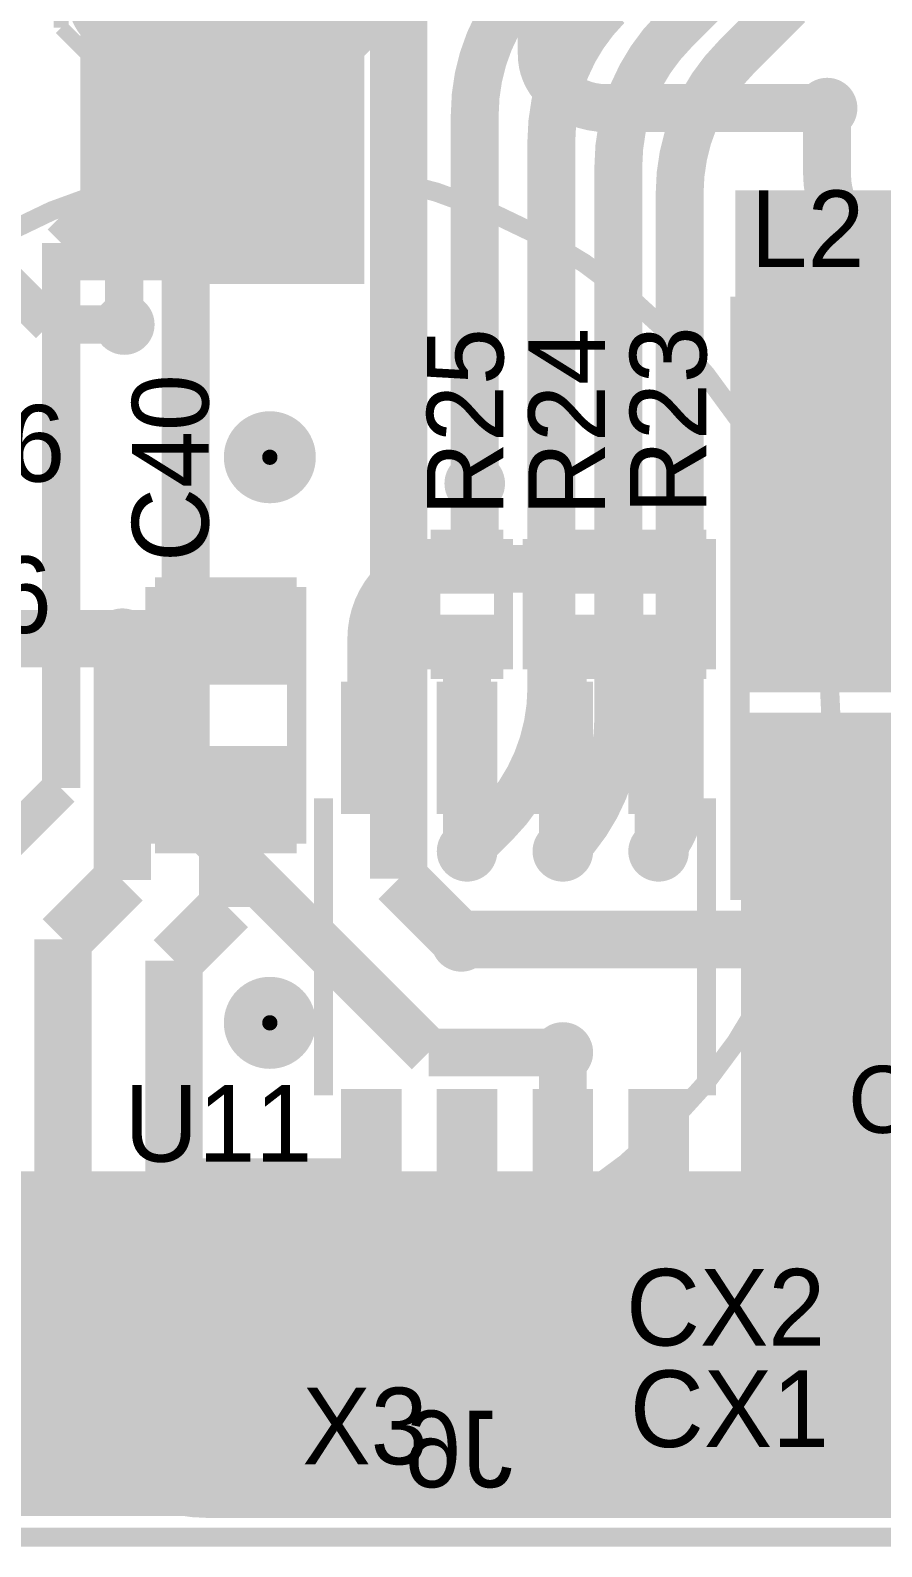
# Model space of a CAD drawing. Header units: millimetres. Extents: x 2.38 to 5.41, y 1.88 to 4.71.
# Drawn here: x 3.768 to 4.212, y 2.053 to 2.845 of the extents above; entities that cross this region are included whole.
import ezdxf

# ---------------------------------------------------------------- set-up
doc = ezdxf.new("R2010")
doc.units = ezdxf.units.MM
doc.header["$MEASUREMENT"] = 0
for name, color, linetype in [('BottomLayer', 5, 'Continuous'), ('BottomOverlay', 54, 'Continuous'), ('BottomPaste', 16, 'Continuous'), ('BottomSolder', 6, 'Continuous'), ('Mechanical2', 216, 'Continuous'), ('MultiLayer', 9, 'Continuous'), ('PadHoleLayer', 156, 'Continuous'), ('TopLayer', 1, 'Continuous'), ('TopOverlay', 2, 'Continuous'), ('TopPaste', 8, 'Continuous'), ('TopSolder', 216, 'Continuous'), ('ViaHoleLayer', 16, 'Continuous')]:
    doc.layers.add(name, color=color, linetype=linetype)

# ---------------------------------------------------------------- blocks, each defined once
blk = doc.blocks.new('2_SMD__N__L____27')
at = {"layer": 'TopLayer'}
for points in [[(-0.0689, -0.03543), (-0.02953, -0.03543), (-0.0689, 0.03543), (-0.02953, 0.03543)], [(0.02953, -0.03543), (0.0689, -0.03543), (0.02953, 0.03543), (0.0689, 0.03543)]]:
    blk.add_solid(points, dxfattribs=at)
at = {"layer": 'TopOverlay', "const_width": 0.01}
for points in [[(0.02, 0.03), (-0.02, 0.03)], [(0.02, -0.03), (-0.02, -0.03)]]:
    blk.add_lwpolyline(points, dxfattribs=at)
at = {"layer": 'TopPaste'}
for points in [[(-0.0689, -0.03543), (-0.02953, -0.03543), (-0.0689, 0.03543), (-0.02953, 0.03543)], [(0.02953, -0.03543), (0.0689, -0.03543), (0.02953, 0.03543), (0.0689, 0.03543)]]:
    blk.add_solid(points, dxfattribs=at)
at = {"layer": 'TopSolder'}
for points in [[(-0.0729, -0.03943), (-0.02553, -0.03943), (-0.0729, 0.03943), (-0.02553, 0.03943)], [(0.02553, -0.03943), (0.0729, -0.03943), (0.02553, 0.03943), (0.0729, 0.03943)]]:
    blk.add_solid(points, dxfattribs=at)
blk = doc.blocks.new('CAP2917_29')
at = {"layer": 'TopLayer'}
for points in [[(-0.18169, -0.05059), (-0.07185, -0.05059), (-0.18169, 0.05059), (-0.07185, 0.05059)], [(0.07185, -0.05059), (0.18169, -0.05059), (0.07185, 0.05059), (0.18169, 0.05059)]]:
    blk.add_solid(points, dxfattribs=at)
at = {"layer": 'TopOverlay', "const_width": 0.01}
for points in [[(-0.175, 0.063), (-0.175, 0.092)], [(-0.142, 0.062), (-0.142, 0.091)], [(-0.142, 0.091), (0.15, 0.091)], [(0.15, 0.062), (0.15, 0.091)], [(-0.191, 0.077), (-0.158, 0.077)], [(-0.142, -0.091), (-0.142, -0.062)], [(0.15, -0.091), (0.15, -0.062)], [(-0.142, -0.091), (0.15, -0.091)]]:
    blk.add_lwpolyline(points, dxfattribs=at)
at = {"layer": 'TopPaste'}
for points in [[(-0.18169, -0.05059), (-0.07185, -0.05059), (-0.18169, 0.05059), (-0.07185, 0.05059)], [(0.07185, -0.05059), (0.18169, -0.05059), (0.07185, 0.05059), (0.18169, 0.05059)]]:
    blk.add_solid(points, dxfattribs=at)
at = {"layer": 'TopSolder'}
for points in [[(-0.18569, -0.05459), (-0.06785, -0.05459), (-0.18569, 0.05459), (-0.06785, 0.05459)], [(0.06785, -0.05459), (0.18569, -0.05459), (0.06785, 0.05459), (0.18569, 0.05459)]]:
    blk.add_solid(points, dxfattribs=at)
blk = doc.blocks.new('MCP7940N_I_SN_33')
at = {"layer": 'TopLayer'}
for points in [[(-0.13681, 0.08681), (-0.13681, 0.06319), (-0.07579, 0.08681), (-0.07579, 0.06319)], [(0.07579, 0.08681), (0.07579, 0.06319), (0.13681, 0.08681), (0.13681, 0.06319)], [(-0.13681, 0.03681), (-0.13681, 0.01319), (-0.07579, 0.03681), (-0.07579, 0.01319)], [(0.07579, 0.03681), (0.07579, 0.01319), (0.13681, 0.03681), (0.13681, 0.01319)], [(-0.13681, -0.01319), (-0.13681, -0.03681), (-0.07579, -0.01319), (-0.07579, -0.03681)], [(0.07579, -0.01319), (0.07579, -0.03681), (0.13681, -0.01319), (0.13681, -0.03681)], [(-0.13681, -0.06319), (-0.13681, -0.08681), (-0.07579, -0.06319), (-0.07579, -0.08681)], [(0.07579, -0.06319), (0.07579, -0.08681), (0.13681, -0.06319), (0.13681, -0.08681)]]:
    blk.add_solid(points, dxfattribs=at)
at = {"layer": 'TopOverlay'}
for points, const_width in [([(-0.11493, 0.102, 1), (-0.12907, 0.102, 1)], 0.01), ([(-0.13157, 0.102, 1), (-0.12657, 0.102, 1)], 0.005), ([(-0.11743, 0.102, 1), (-0.11243, 0.102, 1)], 0.005)]:
    blk.add_lwpolyline(points, format="xyb", close=True, dxfattribs=dict(at, const_width=const_width))
at = {"layer": 'TopOverlay', "const_width": 0.01}
for points in [[(-0.075, 0.1), (0.08, 0.1)], [(-0.075, -0.1), (0.08, -0.1)]]:
    blk.add_lwpolyline(points, dxfattribs=at)
at = {"layer": 'TopPaste'}
for points in [[(-0.13681, 0.08681), (-0.13681, 0.06319), (-0.07579, 0.08681), (-0.07579, 0.06319)], [(0.07579, 0.08681), (0.07579, 0.06319), (0.13681, 0.08681), (0.13681, 0.06319)], [(-0.13681, 0.03681), (-0.13681, 0.01319), (-0.07579, 0.03681), (-0.07579, 0.01319)], [(0.07579, 0.03681), (0.07579, 0.01319), (0.13681, 0.03681), (0.13681, 0.01319)], [(-0.13681, -0.01319), (-0.13681, -0.03681), (-0.07579, -0.01319), (-0.07579, -0.03681)], [(0.07579, -0.01319), (0.07579, -0.03681), (0.13681, -0.01319), (0.13681, -0.03681)], [(-0.13681, -0.06319), (-0.13681, -0.08681), (-0.07579, -0.06319), (-0.07579, -0.08681)], [(0.07579, -0.06319), (0.07579, -0.08681), (0.13681, -0.06319), (0.13681, -0.08681)]]:
    blk.add_solid(points, dxfattribs=at)
at = {"layer": 'TopSolder'}
for points in [[(-0.14081, 0.09081), (-0.14081, 0.05919), (-0.07179, 0.09081), (-0.07179, 0.05919)], [(0.07179, 0.09081), (0.07179, 0.05919), (0.14081, 0.09081), (0.14081, 0.05919)], [(-0.14081, 0.04081), (-0.14081, 0.00919), (-0.07179, 0.04081), (-0.07179, 0.00919)], [(0.07179, 0.04081), (0.07179, 0.00919), (0.14081, 0.04081), (0.14081, 0.00919)], [(-0.14081, -0.00919), (-0.14081, -0.04081), (-0.07179, -0.00919), (-0.07179, -0.04081)], [(0.07179, -0.00919), (0.07179, -0.04081), (0.14081, -0.00919), (0.14081, -0.04081)], [(-0.14081, -0.05919), (-0.14081, -0.09081), (-0.07179, -0.05919), (-0.07179, -0.09081)], [(0.07179, -0.05919), (0.07179, -0.09081), (0.14081, -0.05919), (0.14081, -0.09081)]]:
    blk.add_solid(points, dxfattribs=at)
blk = doc.blocks.new('R__0402_91')
at = {"layer": 'TopLayer'}
for points in [[(-0.0095, -0.0125), (-0.0095, 0.0125), (-0.0275, -0.0125), (-0.0275, 0.0125)], [(0.0275, -0.0125), (0.0275, 0.0125), (0.0095, -0.0125), (0.0095, 0.0125)]]:
    blk.add_solid(points, dxfattribs=at)
at = {"layer": 'TopOverlay', "const_width": 0.01}
for points in [[(-0.034, 0.019), (0.034, 0.019)], [(-0.034, 0.019), (-0.034, -0.019)], [(0.034, 0.019), (0.034, -0.019)], [(-0.034, -0.019), (0.034, -0.019)]]:
    blk.add_lwpolyline(points, dxfattribs=at)
at = {"layer": 'TopPaste'}
for points in [[(-0.0095, -0.0125), (-0.0095, 0.0125), (-0.0275, -0.0125), (-0.0275, 0.0125)], [(0.0275, -0.0125), (0.0275, 0.0125), (0.0095, -0.0125), (0.0095, 0.0125)]]:
    blk.add_solid(points, dxfattribs=at)
at = {"layer": 'TopSolder'}
for points in [[(-0.0055, -0.0165), (-0.0055, 0.0165), (-0.0315, -0.0165), (-0.0315, 0.0165)], [(0.0315, -0.0165), (0.0315, 0.0165), (0.0055, -0.0165), (0.0055, 0.0165)]]:
    blk.add_solid(points, dxfattribs=at)
blk = doc.blocks.new('R__0402_92')
at = {"layer": 'TopLayer'}
for points in [[(-0.0095, -0.0125), (-0.0095, 0.0125), (-0.0275, -0.0125), (-0.0275, 0.0125)], [(0.0275, -0.0125), (0.0275, 0.0125), (0.0095, -0.0125), (0.0095, 0.0125)]]:
    blk.add_solid(points, dxfattribs=at)
at = {"layer": 'TopOverlay', "const_width": 0.01}
for points in [[(-0.034, 0.019), (0.034, 0.019)], [(-0.034, 0.019), (-0.034, -0.019)], [(0.034, 0.019), (0.034, -0.019)], [(-0.034, -0.019), (0.034, -0.019)]]:
    blk.add_lwpolyline(points, dxfattribs=at)
at = {"layer": 'TopPaste'}
for points in [[(-0.0095, -0.0125), (-0.0095, 0.0125), (-0.0275, -0.0125), (-0.0275, 0.0125)], [(0.0275, -0.0125), (0.0275, 0.0125), (0.0095, -0.0125), (0.0095, 0.0125)]]:
    blk.add_solid(points, dxfattribs=at)
at = {"layer": 'TopSolder'}
for points in [[(-0.0055, -0.0165), (-0.0055, 0.0165), (-0.0315, -0.0165), (-0.0315, 0.0165)], [(0.0315, -0.0165), (0.0315, 0.0165), (0.0055, -0.0165), (0.0055, 0.0165)]]:
    blk.add_solid(points, dxfattribs=at)
blk = doc.blocks.new('R__0402_93')
at = {"layer": 'TopLayer'}
for points in [[(-0.0095, -0.0125), (-0.0095, 0.0125), (-0.0275, -0.0125), (-0.0275, 0.0125)], [(0.0275, -0.0125), (0.0275, 0.0125), (0.0095, -0.0125), (0.0095, 0.0125)]]:
    blk.add_solid(points, dxfattribs=at)
at = {"layer": 'TopOverlay', "const_width": 0.01}
for points in [[(-0.034, 0.019), (0.034, 0.019)], [(-0.034, 0.019), (-0.034, -0.019)], [(0.034, 0.019), (0.034, -0.019)], [(-0.034, -0.019), (0.034, -0.019)]]:
    blk.add_lwpolyline(points, dxfattribs=at)
at = {"layer": 'TopPaste'}
for points in [[(-0.0095, -0.0125), (-0.0095, 0.0125), (-0.0275, -0.0125), (-0.0275, 0.0125)], [(0.0275, -0.0125), (0.0275, 0.0125), (0.0095, -0.0125), (0.0095, 0.0125)]]:
    blk.add_solid(points, dxfattribs=at)
at = {"layer": 'TopSolder'}
for points in [[(-0.0055, -0.0165), (-0.0055, 0.0165), (-0.0315, -0.0165), (-0.0315, 0.0165)], [(0.0315, -0.0165), (0.0315, 0.0165), (0.0055, -0.0165), (0.0055, 0.0165)]]:
    blk.add_solid(points, dxfattribs=at)
blk = doc.blocks.new('TEST_POINT_127')
at = {"layer": 'TopLayer', "const_width": 0.03}
blk.add_lwpolyline([(-0.015, 0, 1), (0.015, 0, 1)], format="xyb", close=True, dxfattribs=at)
at = {"layer": 'TopOverlay', "const_width": 0.00787}
for points in [[(-0.037, 0.017), (-0.017, 0.037)], [(-0.017, 0.037), (0.017, 0.037)], [(-0.017, 0.037), (0.017, 0.037)], [(0.017, 0.037), (0.037, 0.017)], [(-0.037, -0.017), (-0.037, 0.017)], [(0.037, -0.017), (0.037, 0.017)], [(-0.037, -0.017), (-0.017, -0.037)], [(0.017, -0.037), (0.037, -0.017)], [(-0.017, -0.037), (0.017, -0.037)], [(-0.017, -0.037), (0.017, -0.037)]]:
    blk.add_lwpolyline(points, dxfattribs=at)
at = {"layer": 'TopPaste', "const_width": 0.03}
blk.add_lwpolyline([(-0.015, 0, 1), (0.015, 0, 1)], format="xyb", close=True, dxfattribs=at)
at = {"layer": 'TopSolder', "const_width": 0.034}
blk.add_lwpolyline([(-0.017, 0, 1), (0.017, 0, 1)], format="xyb", close=True, dxfattribs=at)
blk = doc.blocks.new('SNR8040K_150M_134')
at = {"layer": 'TopLayer'}
for points in [[(-0.16181, -0.14803), (-0.07441, -0.14803), (-0.16181, 0.14803), (-0.07441, 0.14803)], [(0.07441, -0.14803), (0.16181, -0.14803), (0.07441, 0.14803), (0.16181, 0.14803)]]:
    blk.add_solid(points, dxfattribs=at)
at = {"layer": 'TopOverlay', "const_width": 0.01}
for points in [[(0, 0.15748), (-0.15748, 0.15748)], [(0.15748, 0.15748), (0, 0.15748)], [(0, -0.15748), (-0.15748, -0.15748)], [(0.15748, -0.15748), (0, -0.15748)]]:
    blk.add_lwpolyline(points, dxfattribs=at)
at = {"layer": 'TopOverlay'}
for points, const_width in [([(-0.177, 0.001, 1), (-0.197, 0.001, 1)], 0.01969), ([(-0.20192, 0.001, 1), (-0.19208, 0.001, 1)], 0.00984), ([(-0.18192, 0.001, 1), (-0.17208, 0.001, 1)], 0.00984)]:
    blk.add_lwpolyline(points, format="xyb", close=True, dxfattribs=dict(at, const_width=const_width))
at = {"layer": 'TopPaste'}
for points in [[(-0.16181, -0.14803), (-0.07441, -0.14803), (-0.16181, 0.14803), (-0.07441, 0.14803)], [(0.07441, -0.14803), (0.16181, -0.14803), (0.07441, 0.14803), (0.16181, 0.14803)]]:
    blk.add_solid(points, dxfattribs=at)
at = {"layer": 'TopSolder'}
for points in [[(-0.16581, -0.15203), (-0.07041, -0.15203), (-0.16581, 0.15203), (-0.07041, 0.15203)], [(0.07041, -0.15203), (0.16581, -0.15203), (0.07041, 0.15203), (0.16581, 0.15203)]]:
    blk.add_solid(points, dxfattribs=at)
blk = doc.blocks.new('CR1220_2_B_138')
at = {"layer": 'BottomLayer'}
for points in [[(-0.3937, -0.04528), (-0.23622, -0.04528), (-0.3937, 0.04528), (-0.23622, 0.04528)], [(0.22835, -0.04528), (0.40157, -0.04528), (0.22835, 0.04528), (0.40157, 0.04528)]]:
    blk.add_solid(points, dxfattribs=at)
at = {"layer": 'BottomOverlay', "const_width": 0.01}
for points in [[(-0.2873, 0.05908, -0.817816), (0.28765, 0.05733)], [(0.28765, -0.05733, -0.817816), (-0.2873, -0.05908)]]:
    blk.add_lwpolyline(points, format="xyb", dxfattribs=at)
at = {"layer": 'BottomOverlay', "const_width": 0.005}
for points in [[(-0.2898, 0.05908, 1), (-0.2848, 0.05908, 1)], [(0.28515, 0.05733, 1), (0.29015, 0.05733, 1)], [(-0.2898, -0.05908, 1), (-0.2848, -0.05908, 1)], [(0.28515, -0.05733, 1), (0.29015, -0.05733, 1)]]:
    blk.add_lwpolyline(points, format="xyb", close=True, dxfattribs=at)
at = {"layer": 'BottomOverlay', "const_width": 0.01}
for points in [[(-0.31973, -0.095), (-0.31973, -0.063)], [(0.33527, -0.076), (0.30327, -0.076)], [(-0.30273, -0.079), (-0.33473, -0.079)]]:
    blk.add_lwpolyline(points, dxfattribs=at)
at = {"layer": 'BottomPaste'}
for points in [[(-0.3937, -0.04528), (-0.23622, -0.04528), (-0.3937, 0.04528), (-0.23622, 0.04528)], [(0.22835, -0.04528), (0.40157, -0.04528), (0.22835, 0.04528), (0.40157, 0.04528)]]:
    blk.add_solid(points, dxfattribs=at)
at = {"layer": 'BottomSolder', "const_width": 0.004}
for points in [[(-0.14373, 0, 1), (-0.13973, 0, 1)], [(0.15154, 0, 1), (0.15554, 0, 1)]]:
    blk.add_lwpolyline(points, format="xyb", close=True, dxfattribs=at)
at = {"layer": 'BottomSolder'}
for points in [[(-0.3977, -0.04928), (-0.23222, -0.04928), (-0.3977, 0.04928), (-0.23222, 0.04928)], [(0.22435, -0.04928), (0.40557, -0.04928), (0.22435, 0.04928), (0.40557, 0.04928)]]:
    blk.add_solid(points, dxfattribs=at)
at = {"layer": 'PadHoleLayer', "const_width": 0.02402}
for points in [[(-0.15374, 0, 1), (-0.12972, 0, 1)], [(0.14154, 0, 1), (0.16555, 0, 1)]]:
    blk.add_lwpolyline(points, format="xyb", close=True, dxfattribs=at)
at = {"layer": 'TopSolder', "const_width": 0.004}
for points in [[(-0.14373, 0, 1), (-0.13973, 0, 1)], [(0.15154, 0, 1), (0.15554, 0, 1)]]:
    blk.add_lwpolyline(points, format="xyb", close=True, dxfattribs=at)
blk = doc.blocks.new('C___0201_146')
at = {"layer": 'TopLayer'}
for points in [[(-0.01831, -0.00728), (-0.00768, -0.00728), (-0.01831, 0.00728), (-0.00768, 0.00728)], [(0.00768, -0.00728), (0.01831, -0.00728), (0.00768, 0.00728), (0.01831, 0.00728)]]:
    blk.add_solid(points, dxfattribs=at)
at = {"layer": 'TopOverlay', "const_width": 0.01}
for points in [[(-0.025, 0.014), (-0.025, -0.014)], [(0.025, 0.014), (-0.025, 0.014)], [(0.025, 0.014), (0.025, -0.014)], [(0.025, -0.014), (-0.025, -0.014)]]:
    blk.add_lwpolyline(points, dxfattribs=at)
at = {"layer": 'TopPaste'}
for points in [[(-0.01831, -0.00728), (-0.00768, -0.00728), (-0.01831, 0.00728), (-0.00768, 0.00728)], [(0.00768, -0.00728), (0.01831, -0.00728), (0.00768, 0.00728), (0.01831, 0.00728)]]:
    blk.add_solid(points, dxfattribs=at)
at = {"layer": 'TopSolder'}
for points in [[(-0.02231, -0.01128), (-0.00368, -0.01128), (-0.02231, 0.01128), (-0.00368, 0.01128)], [(0.00368, -0.01128), (0.02231, -0.01128), (0.00368, 0.01128), (0.02231, 0.01128)]]:
    blk.add_solid(points, dxfattribs=at)
blk = doc.blocks.new('C___0201_147')
at = {"layer": 'TopLayer'}
for points in [[(-0.01831, -0.00728), (-0.00768, -0.00728), (-0.01831, 0.00728), (-0.00768, 0.00728)], [(0.00768, -0.00728), (0.01831, -0.00728), (0.00768, 0.00728), (0.01831, 0.00728)]]:
    blk.add_solid(points, dxfattribs=at)
at = {"layer": 'TopOverlay', "const_width": 0.01}
for points in [[(-0.025, 0.014), (-0.025, -0.014)], [(0.025, 0.014), (-0.025, 0.014)], [(0.025, 0.014), (0.025, -0.014)], [(0.025, -0.014), (-0.025, -0.014)]]:
    blk.add_lwpolyline(points, dxfattribs=at)
at = {"layer": 'TopPaste'}
for points in [[(-0.01831, -0.00728), (-0.00768, -0.00728), (-0.01831, 0.00728), (-0.00768, 0.00728)], [(0.00768, -0.00728), (0.01831, -0.00728), (0.00768, 0.00728), (0.01831, 0.00728)]]:
    blk.add_solid(points, dxfattribs=at)
at = {"layer": 'TopSolder'}
for points in [[(-0.02231, -0.01128), (-0.00368, -0.01128), (-0.02231, 0.01128), (-0.00368, 0.01128)], [(0.00368, -0.01128), (0.02231, -0.01128), (0.00368, 0.01128), (0.02231, 0.01128)]]:
    blk.add_solid(points, dxfattribs=at)
blk = doc.blocks.new('C__0805_153')
at = {"layer": 'TopLayer'}
for points in [[(-0.06, -0.03), (-0.02, -0.03), (-0.06, 0.03), (-0.02, 0.03)], [(0.02, -0.03), (0.06, -0.03), (0.02, 0.03), (0.06, 0.03)]]:
    blk.add_solid(points, dxfattribs=at)
at = {"layer": 'TopOverlay', "const_width": 0.01}
for points in [[(-0.067, -0.037), (-0.067, 0.037)], [(0.067, 0.037), (-0.067, 0.037)], [(0.067, -0.037), (0.067, 0.037)], [(0.067, -0.037), (-0.067, -0.037)]]:
    blk.add_lwpolyline(points, dxfattribs=at)
at = {"layer": 'TopPaste'}
for points in [[(-0.06, -0.03), (-0.02, -0.03), (-0.06, 0.03), (-0.02, 0.03)], [(0.02, -0.03), (0.06, -0.03), (0.02, 0.03), (0.06, 0.03)]]:
    blk.add_solid(points, dxfattribs=at)
at = {"layer": 'TopSolder'}
for points in [[(-0.064, -0.034), (-0.016, -0.034), (-0.064, 0.034), (-0.016, 0.034)], [(0.016, -0.034), (0.064, -0.034), (0.016, 0.034), (0.064, 0.034)]]:
    blk.add_solid(points, dxfattribs=at)

msp = doc.modelspace()

# ---------------------------------------------------------------- linework, layer by layer
at = {"layer": 'BottomLayer'}
for points, const_width in [([(3.96028, 2.40172), (3.96028, 2.89879)], 0.03), ([(4.10429, 2.84445), (4.13171, 2.87187)], 0.025), ([(3.82396, 2.864), (3.893, 2.79496)], 0.025), ([(4.13629, 2.83029), (4.16371, 2.85771)], 0.025), ([(4, 2.608), (4, 2.80058)], 0.025), ([(4.184, 2.76897), (4.184, 2.804)], 0.025), ([(4.04, 2.50142), (4.04, 2.78658)], 0.025), ([(4.075, 2.48601), (4.075, 2.77374)], 0.025), ([(4.107, 2.44256), (4.107, 2.75958)], 0.025), ([(3.849, 2.438), (3.849, 2.75096)], 0.025), ([(3.747, 2.722), (3.778, 2.691)], 0.02), ([(3.778, 2.691), (3.817, 2.691)], 0.02), ([(3.70766, 2.527), (3.8145, 2.527)], 0.03), ([(3.849, 2.438), (3.976, 2.311)], 0.025), ([(3.996, 2.416), (4.01071, 2.43071)], 0.025), ([(3.96028, 2.40172), (3.993, 2.369)], 0.03), ([(3.976, 2.311), (4.046, 2.311)], 0.025)]:
    msp.add_lwpolyline(points, dxfattribs=dict(at, const_width=const_width))
at = {"layer": 'BottomLayer', "const_width": 0.025}
for points in [[(4, 2.80058, -0.198912), (4.02929, 2.87129)], [(4.04, 2.78658, -0.198912), (4.06929, 2.85729)], [(4.075, 2.77374, -0.198912), (4.10429, 2.84445)], [(4.107, 2.75958, -0.198912), (4.13629, 2.83029)], [(3.849, 2.75096, -0.414214), (3.893, 2.79496)], [(4.196, 2.74, -0.198912), (4.184, 2.76897)], [(4.25877, 2.714, -0.198912), (4.196, 2.74)], [(4.04, 2.50142, -0.198912), (4.01071, 2.43071)], [(4.075, 2.48601, -0.198912), (4.046, 2.416)], [(4.107, 2.44256, -0.198912), (4.096, 2.416)]]:
    msp.add_lwpolyline(points, format="xyb", dxfattribs=at)
at = {"layer": 'BottomLayer'}
for points, const_width in [([(4.09804, 2.84445, 1), (4.11054, 2.84445, 1)], 0.0125), ([(4.13004, 2.83029, 1), (4.14254, 2.83029, 1)], 0.0125), ([(3.99375, 2.80058, 1), (4.00625, 2.80058, 1)], 0.0125), ([(4.17809, 2.804, 1), (4.18991, 2.804, 1)], 0.01181), ([(3.88675, 2.79496, 1), (3.89925, 2.79496, 1)], 0.0125), ([(4.03375, 2.78658, 1), (4.04625, 2.78658, 1)], 0.0125), ([(4.06875, 2.77374, 1), (4.08125, 2.77374, 1)], 0.0125), ([(4.17775, 2.76897, 1), (4.19025, 2.76897, 1)], 0.0125), ([(4.10075, 2.75958, 1), (4.11325, 2.75958, 1)], 0.0125), ([(3.84275, 2.75096, 1), (3.85525, 2.75096, 1)], 0.0125), ([(4.18975, 2.74, 1), (4.20225, 2.74, 1)], 0.0125), ([(4.18975, 2.74, 1), (4.20225, 2.74, 1)], 0.0125), ([(3.81109, 2.691, 1), (3.82291, 2.691, 1)], 0.01181), ([(3.99409, 2.608, 1), (4.00591, 2.608, 1)], 0.01181), ([(3.81009, 2.527, 1), (3.82191, 2.527, 1)], 0.01181), ([(4.03375, 2.50142, 1), (4.04625, 2.50142, 1)], 0.0125), ([(4.06875, 2.48601, 1), (4.08125, 2.48601, 1)], 0.0125), ([(4.10075, 2.44256, 1), (4.11325, 2.44256, 1)], 0.0125), ([(4.00446, 2.43071, 1), (4.01696, 2.43071, 1)], 0.0125), ([(3.99009, 2.416, 1), (4.00191, 2.416, 1)], 0.01181), ([(4.03975, 2.416, 1), (4.05225, 2.416, 1)], 0.0125), ([(4.04009, 2.416, 1), (4.05191, 2.416, 1)], 0.01181), ([(4.08975, 2.416, 1), (4.10225, 2.416, 1)], 0.0125), ([(4.09009, 2.416, 1), (4.10191, 2.416, 1)], 0.01181), ([(3.98709, 2.369, 1), (3.99891, 2.369, 1)], 0.01181), ([(4.04009, 2.311, 1), (4.05191, 2.311, 1)], 0.01181), ([(3.83709, 2.23, 1), (3.84891, 2.23, 1)], 0.01181), ([(4.08809, 2.179, 1), (4.09991, 2.179, 1)], 0.01181)]:
    msp.add_lwpolyline(points, format="xyb", close=True, dxfattribs=dict(at, const_width=const_width))
for points in [[(3.794, 2.714), (3.933, 2.714), (3.794, 2.878), (3.933, 2.878)], [(3.491, 2.069), (3.929, 2.069), (3.491, 2.249), (3.929, 2.249)], [(3.885, 2.069), (4.721, 2.069), (3.885, 2.249), (4.721, 2.249)]]:
    msp.add_solid(points, dxfattribs=at)
at = {"layer": 'BottomSolder', "const_width": 0.01581}
for points in [[(4.17609, 2.804, 1), (4.19191, 2.804, 1)], [(3.80909, 2.691, 1), (3.82491, 2.691, 1)], [(3.99209, 2.608, 1), (4.00791, 2.608, 1)], [(3.80809, 2.527, 1), (3.82391, 2.527, 1)], [(3.98809, 2.416, 1), (4.00391, 2.416, 1)], [(4.03809, 2.416, 1), (4.05391, 2.416, 1)], [(4.08809, 2.416, 1), (4.10391, 2.416, 1)], [(3.98509, 2.369, 1), (4.00091, 2.369, 1)], [(4.03809, 2.311, 1), (4.05391, 2.311, 1)], [(3.83509, 2.23, 1), (3.85091, 2.23, 1)], [(4.08609, 2.179, 1), (4.10191, 2.179, 1)]]:
    msp.add_lwpolyline(points, format="xyb", close=True, dxfattribs=at)
at = {"layer": 'Mechanical2', "const_width": 0.01}
msp.add_lwpolyline([(2.555, 2.058), (5.24, 2.058)], dxfattribs=at)
at = {"layer": 'MultiLayer', "const_width": 0.01181}
for points in [[(4.17809, 2.804, 1), (4.18991, 2.804, 1)], [(3.81109, 2.691, 1), (3.82291, 2.691, 1)], [(3.99409, 2.608, 1), (4.00591, 2.608, 1)], [(3.81009, 2.527, 1), (3.82191, 2.527, 1)], [(3.99009, 2.416, 1), (4.00191, 2.416, 1)], [(4.04009, 2.416, 1), (4.05191, 2.416, 1)], [(4.09009, 2.416, 1), (4.10191, 2.416, 1)], [(3.98709, 2.369, 1), (3.99891, 2.369, 1)], [(4.04009, 2.311, 1), (4.05191, 2.311, 1)], [(3.83709, 2.23, 1), (3.84891, 2.23, 1)], [(4.08809, 2.179, 1), (4.09991, 2.179, 1)]]:
    msp.add_lwpolyline(points, format="xyb", close=True, dxfattribs=at)
at = {"layer": 'TopLayer'}
for points, const_width in [([(3.784, 2.73353), (3.942, 2.89153)], 0.02), ([(4.035, 2.8319), (4.035, 2.878)], 0.025), ([(3.817, 2.72), (3.973, 2.876)], 0.02), ([(4.06856, 2.804), (4.184, 2.804)], 0.025), ([(3.784, 2.449), (3.784, 2.73353)], 0.02), ([(3.817, 2.691), (3.817, 2.72)], 0.02), ([(4, 2.565), (4, 2.608)], 0.025), ([(3.97973, 2.565), (3.996, 2.565)], 0.025), ([(3.996, 2.565), (4, 2.565)], 0.025), ([(3.996, 2.5635), (3.996, 2.565)], 0.025), ([(3.996, 2.5635), (4.049, 2.5635)], 0.025), ([(4.049, 2.5635), (4.102, 2.5635)], 0.025), ([(3.816, 2.401), (3.816, 2.527)], 0.03), ([(3.816, 2.527), (3.87, 2.527)], 0.03), ([(3.87, 2.527), (3.874, 2.527)], 0.03), ([(3.946, 2.47), (3.946, 2.52703)], 0.025), ([(3.996, 2.47), (3.996, 2.5265)], 0.025), ([(4.046, 2.5235), (4.04605, 2.52402)], 0.025), ([(4.046, 2.47), (4.046, 2.5235)], 0.025), ([(4.04605, 2.52402), (4.04618, 2.52453)], 0.025), ([(4.04618, 2.52453), (4.0464, 2.525)], 0.025), ([(4.0464, 2.525), (4.0467, 2.52543)], 0.025), ([(4.04707, 2.5258), (4.0475, 2.5261)], 0.025), ([(4.0475, 2.5261), (4.04797, 2.52632)], 0.025), ([(4.04797, 2.52632), (4.04848, 2.52645)], 0.025), ([(4.04848, 2.52645), (4.049, 2.5265)], 0.025), ([(4.096, 2.5205), (4.09609, 2.52154)], 0.025), ([(4.09609, 2.52154), (4.09636, 2.52255)], 0.025), ([(4.09636, 2.52255), (4.0968, 2.5235)], 0.025), ([(4.0968, 2.5235), (4.0974, 2.52436)], 0.025), ([(4.09814, 2.5251), (4.099, 2.5257)], 0.025), ([(4.099, 2.5257), (4.09995, 2.52614)], 0.025), ([(4.09995, 2.52614), (4.10096, 2.52641)], 0.025), ([(4.10096, 2.52641), (4.102, 2.5265)], 0.025), ([(4.096, 2.47), (4.096, 2.5205)], 0.025), ([(3.996, 2.417), (3.996, 2.47)], 0.025), ([(4.046, 2.417), (4.046, 2.47)], 0.025), ([(4.096, 2.416), (4.096, 2.47)], 0.025), ([(3.871, 2.387), (3.871, 2.447)], 0.03), ([(3.694, 2.359), (3.784, 2.449)], 0.02), ([(3.785, 2.37), (3.816, 2.401)], 0.03), ([(3.843, 2.359), (3.871, 2.387)], 0.03), ([(3.785, 2.16436), (3.785, 2.37)], 0.03), ([(3.993, 2.369), (3.994, 2.37)], 0.03), ([(3.994, 2.37), (4.159, 2.37)], 0.03), ([(3.843, 2.23), (3.843, 2.359)], 0.03), ([(4.046, 2.2574), (4.046, 2.311)], 0.025), ([(3.946, 2.191), (3.946, 2.2574)], 0.025), ([(3.996, 2.17979), (3.996, 2.2577)], 0.025), ([(4.046, 2.257), (4.046, 2.2574)], 0.025), ([(4.096, 2.187), (4.096, 2.2574)], 0.012), ([(3.89179, 2.174), (3.89753, 2.174)], 0.025), ([(3.89753, 2.174), (3.93, 2.174)], 0.025), ([(3.89753, 2.174), (3.90161, 2.14946)], 0.025), ([(3.99221, 2.176), (3.99979, 2.176)], 0.025), ([(3.99979, 2.176), (4.02802, 2.176)], 0.025), ([(4.055, 2.171), (4.055, 2.175)], 0.012), ([(4.055, 2.13), (4.055, 2.171)], 0.012), ([(4.06, 2.176), (4.085, 2.176)], 0.012), ([(3.92685, 2.12807), (4.026, 2.12807)], 0.025), ([(3.8607, 2.083), (4.87, 2.083)], 0.03)]:
    msp.add_lwpolyline(points, dxfattribs=dict(at, const_width=const_width))
for points, const_width in [([(4.042, 2.815, -0.198912), (4.035, 2.8319)], 0.025), ([(4.06856, 2.804, -0.198912), (4.042, 2.815)], 0.025), ([(3.958, 2.556, -0.198912), (3.97973, 2.565)], 0.025), ([(3.946, 2.52703, -0.198912), (3.958, 2.556)], 0.025), ([(4.046, 2.5235, -0.043658), (4.04605, 2.52402)], 0.025), ([(4.04605, 2.52402, -0.043659), (4.04618, 2.52453)], 0.025), ([(4.04618, 2.52453, -0.043658), (4.0464, 2.525)], 0.025), ([(4.0464, 2.525, -0.043662), (4.0467, 2.52543)], 0.025), ([(4.0467, 2.52543, -0.043664), (4.04707, 2.5258)], 0.025), ([(4.04707, 2.5258, -0.043662), (4.0475, 2.5261)], 0.025), ([(4.0475, 2.5261, -0.043659), (4.04797, 2.52632)], 0.025), ([(4.04797, 2.52632, -0.043661), (4.04848, 2.52645)], 0.025), ([(4.04848, 2.52645, -0.043657), (4.049, 2.5265)], 0.025), ([(4.096, 2.5205, -0.043662), (4.09609, 2.52154)], 0.025), ([(4.09609, 2.52154, -0.04366), (4.09636, 2.52255)], 0.025), ([(4.09636, 2.52255, -0.043662), (4.0968, 2.5235)], 0.025), ([(4.0968, 2.5235, -0.043661), (4.0974, 2.52436)], 0.025), ([(4.0974, 2.52436, -0.043659), (4.09814, 2.5251)], 0.025), ([(4.09814, 2.5251, -0.043661), (4.099, 2.5257)], 0.025), ([(4.099, 2.5257, -0.043662), (4.09995, 2.52614)], 0.025), ([(4.09995, 2.52614, -0.04366), (4.10096, 2.52641)], 0.025), ([(4.10096, 2.52641, -0.043662), (4.102, 2.5265)], 0.025), ([(3.946, 2.19, -0.414214), (3.93, 2.174)], 0.025), ([(3.89753, 2.174, -0.041168), (3.89679, 2.183)], 0.025), ([(3.99021, 2.174, -0.414214), (3.99221, 2.176)], 0.025), ([(3.99979, 2.176, -0.414214), (3.996, 2.17979)], 0.012), ([(3.81, 2.104, -0.198912), (3.785, 2.16436)], 0.03), ([(4.055, 2.171, -0.414214), (4.06, 2.176)], 0.012), ([(3.92685, 2.12807, -0.366791), (3.90161, 2.14946)], 0.025), ([(3.8607, 2.083, -0.198912), (3.81, 2.104)], 0.03)]:
    msp.add_lwpolyline(points, format="xyb", dxfattribs=dict(at, const_width=const_width))
for points, const_width in [([(4.02875, 2.8319, 1), (4.04125, 2.8319, 1)], 0.0125), ([(4.03575, 2.815, 1), (4.04825, 2.815, 1)], 0.0125), ([(4.03575, 2.815, 1), (4.04825, 2.815, 1)], 0.0125), ([(4.06231, 2.804, 1), (4.07481, 2.804, 1)], 0.0125), ([(4.17809, 2.804, 1), (4.18991, 2.804, 1)], 0.01181), ([(3.81109, 2.691, 1), (3.82291, 2.691, 1)], 0.01181), ([(3.99409, 2.608, 1), (4.00591, 2.608, 1)], 0.01181), ([(3.97348, 2.565, 1), (3.98598, 2.565, 1)], 0.0125), ([(3.95175, 2.556, 1), (3.96425, 2.556, 1)], 0.0125), ([(3.95175, 2.556, 1), (3.96425, 2.556, 1)], 0.0125), ([(3.81009, 2.527, 1), (3.82191, 2.527, 1)], 0.01181), ([(3.93975, 2.52703, 1), (3.95225, 2.52703, 1)], 0.0125), ([(4.03975, 2.5235, 1), (4.05225, 2.5235, 1)], 0.0125), ([(4.0398, 2.52402, 1), (4.0523, 2.52402, 1)], 0.0125), ([(4.0398, 2.52402, 1), (4.0523, 2.52402, 1)], 0.0125), ([(4.03993, 2.52453, 1), (4.05243, 2.52453, 1)], 0.0125), ([(4.03993, 2.52453, 1), (4.05243, 2.52453, 1)], 0.0125), ([(4.04015, 2.525, 1), (4.05265, 2.525, 1)], 0.0125), ([(4.04015, 2.525, 1), (4.05265, 2.525, 1)], 0.0125), ([(4.04045, 2.52543, 1), (4.05295, 2.52543, 1)], 0.0125), ([(4.04045, 2.52543, 1), (4.05295, 2.52543, 1)], 0.0125), ([(4.04082, 2.5258, 1), (4.05332, 2.5258, 1)], 0.0125), ([(4.04082, 2.5258, 1), (4.05332, 2.5258, 1)], 0.0125), ([(4.04125, 2.5261, 1), (4.05375, 2.5261, 1)], 0.0125), ([(4.04125, 2.5261, 1), (4.05375, 2.5261, 1)], 0.0125), ([(4.04172, 2.52632, 1), (4.05422, 2.52632, 1)], 0.0125), ([(4.04172, 2.52632, 1), (4.05422, 2.52632, 1)], 0.0125), ([(4.04223, 2.52645, 1), (4.05473, 2.52645, 1)], 0.0125), ([(4.04223, 2.52645, 1), (4.05473, 2.52645, 1)], 0.0125), ([(4.04275, 2.5265, 1), (4.05525, 2.5265, 1)], 0.0125), ([(4.08984, 2.52154, 1), (4.10234, 2.52154, 1)], 0.0125), ([(4.08984, 2.52154, 1), (4.10234, 2.52154, 1)], 0.0125), ([(4.09011, 2.52255, 1), (4.10261, 2.52255, 1)], 0.0125), ([(4.09011, 2.52255, 1), (4.10261, 2.52255, 1)], 0.0125), ([(4.09055, 2.5235, 1), (4.10305, 2.5235, 1)], 0.0125), ([(4.09055, 2.5235, 1), (4.10305, 2.5235, 1)], 0.0125), ([(4.09115, 2.52436, 1), (4.10365, 2.52436, 1)], 0.0125), ([(4.09115, 2.52436, 1), (4.10365, 2.52436, 1)], 0.0125), ([(4.09189, 2.5251, 1), (4.10439, 2.5251, 1)], 0.0125), ([(4.09189, 2.5251, 1), (4.10439, 2.5251, 1)], 0.0125), ([(4.09275, 2.5257, 1), (4.10525, 2.5257, 1)], 0.0125), ([(4.09275, 2.5257, 1), (4.10525, 2.5257, 1)], 0.0125), ([(4.0937, 2.52614, 1), (4.1062, 2.52614, 1)], 0.0125), ([(4.0937, 2.52614, 1), (4.1062, 2.52614, 1)], 0.0125), ([(4.09471, 2.52641, 1), (4.10721, 2.52641, 1)], 0.0125), ([(4.09471, 2.52641, 1), (4.10721, 2.52641, 1)], 0.0125), ([(4.09575, 2.5265, 1), (4.10825, 2.5265, 1)], 0.0125), ([(4.08975, 2.5205, 1), (4.10225, 2.5205, 1)], 0.0125), ([(3.99009, 2.416, 1), (4.00191, 2.416, 1)], 0.01181), ([(4.04009, 2.416, 1), (4.05191, 2.416, 1)], 0.01181), ([(4.09009, 2.416, 1), (4.10191, 2.416, 1)], 0.01181), ([(3.98709, 2.369, 1), (3.99891, 2.369, 1)], 0.01181), ([(4.04009, 2.311, 1), (4.05191, 2.311, 1)], 0.01181), ([(3.83709, 2.23, 1), (3.84891, 2.23, 1)], 0.01181), ([(3.93975, 2.19, 1), (3.95225, 2.19, 1)], 0.0125), ([(3.89054, 2.183, 1), (3.90304, 2.183, 1)], 0.0125), ([(3.89128, 2.174, 1), (3.90378, 2.174, 1)], 0.0125), ([(3.92375, 2.174, 1), (3.93625, 2.174, 1)], 0.0125), ([(3.98396, 2.174, 1), (3.99646, 2.174, 1)], 0.0125), ([(3.98596, 2.176, 1), (3.99846, 2.176, 1)], 0.0125), ([(3.993, 2.17979, 1), (3.999, 2.17979, 1)], 0.006), ([(4.08809, 2.179, 1), (4.09991, 2.179, 1)], 0.01181), ([(3.7775, 2.16436, 1), (3.7925, 2.16436, 1)], 0.015), ([(3.99679, 2.176, 1), (4.00279, 2.176, 1)], 0.006), ([(4.052, 2.171, 1), (4.058, 2.171, 1)], 0.006), ([(4.057, 2.176, 1), (4.063, 2.176, 1)], 0.006), ([(3.89536, 2.14946, 1), (3.90786, 2.14946, 1)], 0.0125), ([(3.9206, 2.12807, 1), (3.9331, 2.12807, 1)], 0.0125), ([(3.8025, 2.104, 1), (3.8175, 2.104, 1)], 0.015), ([(3.8025, 2.104, 1), (3.8175, 2.104, 1)], 0.015), ([(3.8532, 2.083, 1), (3.8682, 2.083, 1)], 0.015)]:
    msp.add_lwpolyline(points, format="xyb", close=True, dxfattribs=dict(at, const_width=const_width))
for points in [[(4.136, 2.579), (4.902, 2.579), (4.136, 2.761), (4.902, 2.761)], [(4.138, 2.499), (4.573, 2.499), (4.138, 2.595), (4.573, 2.595)], [(4.139, 2.324), (4.479, 2.324), (4.139, 2.48839), (4.479, 2.48839)], [(4.139, 2.11), (4.413, 2.11), (4.139, 2.369), (4.413, 2.369)]]:
    msp.add_solid(points, dxfattribs=at)
at = {"layer": 'TopSolder', "const_width": 0.01581}
for points in [[(4.17609, 2.804, 1), (4.19191, 2.804, 1)], [(3.80909, 2.691, 1), (3.82491, 2.691, 1)], [(3.99209, 2.608, 1), (4.00791, 2.608, 1)], [(3.80809, 2.527, 1), (3.82391, 2.527, 1)], [(3.98809, 2.416, 1), (4.00391, 2.416, 1)], [(4.03809, 2.416, 1), (4.05391, 2.416, 1)], [(4.08809, 2.416, 1), (4.10391, 2.416, 1)], [(3.98509, 2.369, 1), (4.00091, 2.369, 1)], [(4.03809, 2.311, 1), (4.05391, 2.311, 1)], [(3.83509, 2.23, 1), (3.85091, 2.23, 1)], [(4.08609, 2.179, 1), (4.10191, 2.179, 1)]]:
    msp.add_lwpolyline(points, format="xyb", close=True, dxfattribs=at)
at = {"layer": 'ViaHoleLayer', "const_width": 0.00591}
for points in [[(4.18105, 2.804, 1), (4.18695, 2.804, 1)], [(3.81405, 2.691, 1), (3.81995, 2.691, 1)], [(3.99705, 2.608, 1), (4.00295, 2.608, 1)], [(3.81305, 2.527, 1), (3.81895, 2.527, 1)], [(3.99305, 2.416, 1), (3.99895, 2.416, 1)], [(4.04305, 2.416, 1), (4.04895, 2.416, 1)], [(4.09305, 2.416, 1), (4.09895, 2.416, 1)], [(3.99005, 2.369, 1), (3.99595, 2.369, 1)], [(4.04305, 2.311, 1), (4.04895, 2.311, 1)], [(3.84005, 2.23, 1), (3.84595, 2.23, 1)], [(4.09105, 2.179, 1), (4.09695, 2.179, 1)]]:
    msp.add_lwpolyline(points, format="xyb", close=True, dxfattribs=at)

# ---------------------------------------------------------------- block references
msp.add_blockref('TEST_POINT_127', (3.821, 2.863))
for name, p, rotation in [('CR1220_2_B_138', (3.893, 2.48), 270), ('SNR8040K_150M_134', (4.296, 2.548), 270), ('R__0402_91', (3.996, 2.545), 90), ('R__0402_92', (4.049, 2.545), 90), ('R__0402_93', (4.102, 2.545), 90), ('C__0805_153', (3.87, 2.487), 270), ('MCP7940N_I_SN_33', (4.021, 2.3637), 90), ('CAP2917_29', (4.376, 2.163), 360), ('2_SMD__N__L____27', (3.946, 2.183), 180), ('C___0201_146', (4.04101, 2.176), 180), ('C___0201_147', (4.043, 2.133), 180)]:
    msp.add_blockref(name, p, dxfattribs=dict(rotation=rotation))

# ---------------------------------------------------------------- texts
at = {"layer": 'BottomOverlay', "text_generation_flag": 2}
msp.add_text('J6', height=0.04, dxfattribs=at).set_placement((4.02, 2.084))
at = {"layer": 'TopOverlay'}
for s, height, p in [('L2', 0.04, (4.144, 2.721)), ('R26', 0.04, (3.688, 2.609)), ('C36', 0.04, (3.681, 2.53)), ('CF3', 0.035, (4.195, 2.269)), ('U11', 0.04, (3.817, 2.254)), ('CX2', 0.04, (4.079, 2.158)), ('CX1', 0.04, (4.081, 2.105)), ('X3', 0.04, (3.91, 2.096))]:
    msp.add_text(s, height=height, dxfattribs=at).set_placement(p)
for s, p in [('R25', (4.015, 2.591)), ('R24', (4.068, 2.591)), ('R23', (4.121, 2.592)), ('C40', (3.861, 2.567))]:
    msp.add_text(s, height=0.04, rotation=90, dxfattribs=at).set_placement(p)

doc.saveas('drawing.dxf')
